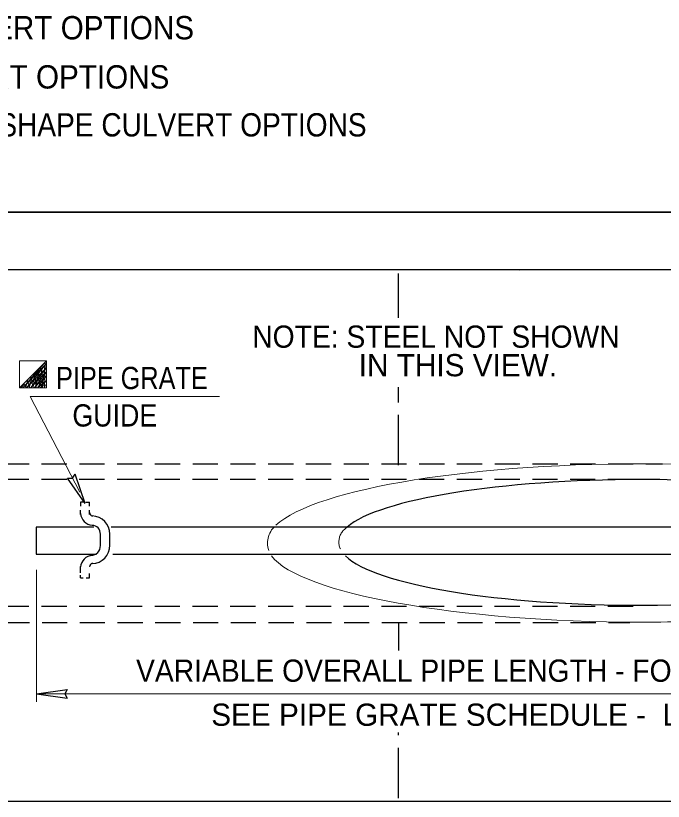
# Model space of a CAD drawing. Extents: x -48 to 552, y -178 to 186.
# Drawn here: x 375.6 to 410.33, y -37.53 to 4.62 of the extents above; entities that cross this region are included whole.
import ezdxf

# ---------------------------------------------------------------- set-up
doc = ezdxf.new("R2010")
doc.units = 0
doc.header["$LTSCALE"] = 0.45
doc.linetypes.add('LONG_DASHED', pattern=[7.5, 6, -1.5])
doc.linetypes.add('MEDIUM_DASHED', pattern=[4.5, 3, -1.5])
for name, color, linetype, lineweight in [('1', 7, 'Continuous', 25), ('14', 7, 'Continuous', 35), ('15', 7, 'Continuous', 13)]:
    doc.layers.add(name, color=color, linetype=linetype, lineweight=lineweight)

msp = doc.modelspace()

# ---------------------------------------------------------------- linework, layer by layer
at = {"layer": '1'}
for p, q in [((379.322, -21.5571), (378.3837, -20.1867)), ((379.322, -21.5571), (378.7887, -19.9835)), ((376.7085, -31.7642), (378.3539, -31.5377)), ((376.7085, -31.7642), (378.3539, -31.9897))]:
    msp.add_line(p, q, dxfattribs=at)
for points in [[(378.3837, -20.1867), (378.6447, -20.1983), (378.7887, -19.9835)], [(378.3539, -31.5377), (378.2262, -31.7662), (378.3539, -31.9897)]]:
    msp.add_lwpolyline(points, dxfattribs=at)
at = {"layer": '1', "lineweight": 13}
for centre, start, end in [((409.5145, -70.9652), 77.47785, 89.37766), ((409.5145, 23.6211), 269.52912, 282.52215)]:
    msp.add_arc(centre, 51.5422, start, end, dxfattribs=at)
at = {"layer": '1'}
for centre, radius, start, end in [((379.7753, -22.0193), 0.708, 186.05669, 264.22165), ((379.7753, -22.0193), 0.2159, 186.05669, 252.45085), ((379.6845, -23.1859), 0.962, 358.9946, 88.96219), ((379.6845, -23.1859), 0.4596, 358.9946, 88.96219), ((379.624, -23.8206), 0.5185, 271.03781, 1.0054), ((379.6845, -23.8137), 0.962, 271.03781, 1.0054), ((379.7753, -25.0346), 0.708, 95.77835, 173.94331), ((379.7753, -24.9672), 0.2159, 107.54915, 173.94331)]:
    msp.add_arc(centre, radius, start, end, dxfattribs=at)
at = {"layer": '1', "linetype": 'MEDIUM_DASHED', "lineweight": 13}
for centre, radius, start, end in [((390.3273, -23.6765), 1.2248, 135.6047, 207.99143), ((393.8402, -23.6144), 0.91, 119.13689, 226.7516)]:
    msp.add_arc(centre, radius, start, end, dxfattribs=at)
at = {"layer": '1', "lineweight": 13}
for centre, start_param, end_param in [((409.2617, -23.6626), 4.6716527, 6.0591125), ((409.262, -23.6764), 0.1637693, 1.5628191)]:
    msp.add_ellipse(centre, major_axis=(-20.2237, 0), ratio=0.209815, start_param=start_param, end_param=end_param, dxfattribs=at)
at = {"layer": '1'}
for centre, major_axis, ratio, start_param, end_param in [((409.119, -23.5875), (16.1955, 0), 0.204868, 0.2310188, 2.906878), ((409.1327, -23.696), (16.1817, 0), 0.205042, 3.3442412, 6.101177)]:
    msp.add_ellipse(centre, major_axis=major_axis, ratio=ratio, start_param=start_param, end_param=end_param, dxfattribs=at)
at = {"layer": '14'}
msp.add_line((440.256, -5.9188), (360.522, -5.9188), dxfattribs=at)
at = {"layer": '15', "lineweight": 25}
for p, q in [((373.0537, -9.001), (433.9049, -9.001)), ((402.6231, -9.056), (402.6231, -9.0552)), ((379.086, -21.6947), (379.086, -21.4825)), ((379.5489, -22.1396), (379.5489, -21.9071)), ((380.6422, -23.7967), (380.6422, -23.1692)), ((425.9099, -22.8156), (380.7132, -22.8156)), ((398.3002, -22.8156), (397.9553, -22.8156)), ((380.1427, -23.8239), (380.1427, -23.1964)), ((380.8168, -24.265), (425.497, -24.265)), ((379.0657, -25.2696), (379.0657, -24.941)), ((379.0657, -25.5397), (379.0657, -25.4052)), ((379.0657, -25.5406), (379.2206, -25.5406)), ((379.3752, -25.5406), (379.5489, -25.5406)), ((379.5489, -25.5397), (379.5489, -25.3081)), ((373.0537, -37.5297), (433.9049, -37.5297))]:
    msp.add_line(p, q, dxfattribs=at)
at = {"layer": '15', "linetype": 'LONG_DASHED', "lineweight": 25}
for p, q in [((396.1328, -11.5902), (396.1328, -9.2233)), ((396.1328, -19.5042), (396.1328, -15.3108)), ((396.1328, -27.9596), (396.1328, -29.4479)), ((396.1328, -37.3621), (396.1328, -33.8447))]:
    msp.add_line(p, q, dxfattribs=at)
at = {"layer": '15', "linetype": 'MEDIUM_DASHED', "lineweight": 25}
for p, q in [((372.9398, -19.4322), (410.2908, -19.4322)), ((372.9332, -20.2539), (410.136, -20.2539)), ((379.2666, -21.4825), (379.0731, -21.4825)), ((379.356, -21.4825), (379.5489, -21.4825)), ((379.5489, -21.6947), (379.5489, -21.4825)), ((379.0731, -22.1396), (379.0731, -21.9071)), ((372.9332, -27.0679), (408.7432, -27.0679)), ((372.9606, -27.945), (408.5374, -27.945))]:
    msp.add_line(p, q, dxfattribs=at)
at = {"layer": '15'}
for p, q in [((376.7081, -25.1083), (376.7081, -32.1897)), ((376.7081, -31.7631), (429.7324, -31.7631))]:
    msp.add_line(p, q, dxfattribs=at)
for points in [[(375.7945, -15.3567), (375.7945, -13.9075), (377.2439, -13.9075), (377.2439, -15.3567), (375.7945, -15.3567), (377.2439, -13.9075), (375.9877, -15.3567), (377.2247, -14.0618), (376.2007, -15.3375), (377.2247, -14.2937), (376.4128, -15.3375), (377.2049, -14.5256), (377.2247, -14.5256), (376.6062, -15.3375), (377.2247, -14.7188), (376.7607, -15.3567), (377.2247, -14.9704), (376.9349, -15.3375), (377.2049, -15.1825), (377.1474, -15.3375), (377.1857, -14.0229), (377.0314, -15.3179), (376.9927, -14.2937), (376.8768, -15.2988), (376.8381, -14.3712), (376.7027, -15.3179), (376.6256, -14.5835), (376.5291, -15.3375), (376.4128, -14.7572), (376.336, -15.3375), (376.2389, -14.951), (376.1422, -15.3375), (376.046, -15.125), (375.9106, -15.3375)], [(379.0456, -20.9539), (376.3798, -15.82), (386.5253, -15.82)]]:
    msp.add_lwpolyline(points, dxfattribs=at)
at = {"layer": '15', "lineweight": 25}
msp.add_lwpolyline([(379.7824, -22.8156), (376.6977, -22.8156), (376.6977, -24.265), (379.9377, -24.265)], dxfattribs=at)

# ---------------------------------------------------------------- texts
at = {"layer": '14'}
for s, width, p in [('NOTE: STEEL NOT SHOWN', 0.95, (388.2839, -13.1983)), ('PIPE GRATE', 0.85, (377.7622, -15.416)), ('GUIDE', 0.9, (378.6397, -17.4252))]:
    msp.add_text(s, height=1.193, dxfattribs=dict(at, width=width)).set_placement(p)
msp.add_text('IN THIS VIEW.', height=1.193, dxfattribs=at).set_placement((393.9952, -14.73))
at = {"layer": '15'}
for s, height, width, p in [('ROUND SHAPE CULVERT OPTIONS', 1.251, 0.95, (358.0541, 3.3457)), ('ARCH SHAPE CULVERT OPTIONS', 1.251, 0.95, (358.0541, 0.7082)), ('HORIZONTAL ELLIPSE SHAPE CULVERT OPTIONS', 1.251, 0.9, (358.0216, -1.8642)), ('VARIABLE OVERALL PIPE LENGTH - FOR CROSS DRAIN', 1.193, 0.95, (382.0535, -31.1177))]:
    msp.add_text(s, height=height, dxfattribs=dict(at, width=width)).set_placement(p)
msp.add_text('SEE PIPE GRATE SCHEDULE -  L ( CD )', height=1.193, dxfattribs=at).set_placement((386.0841, -33.4806))

doc.saveas('drawing.dxf')
